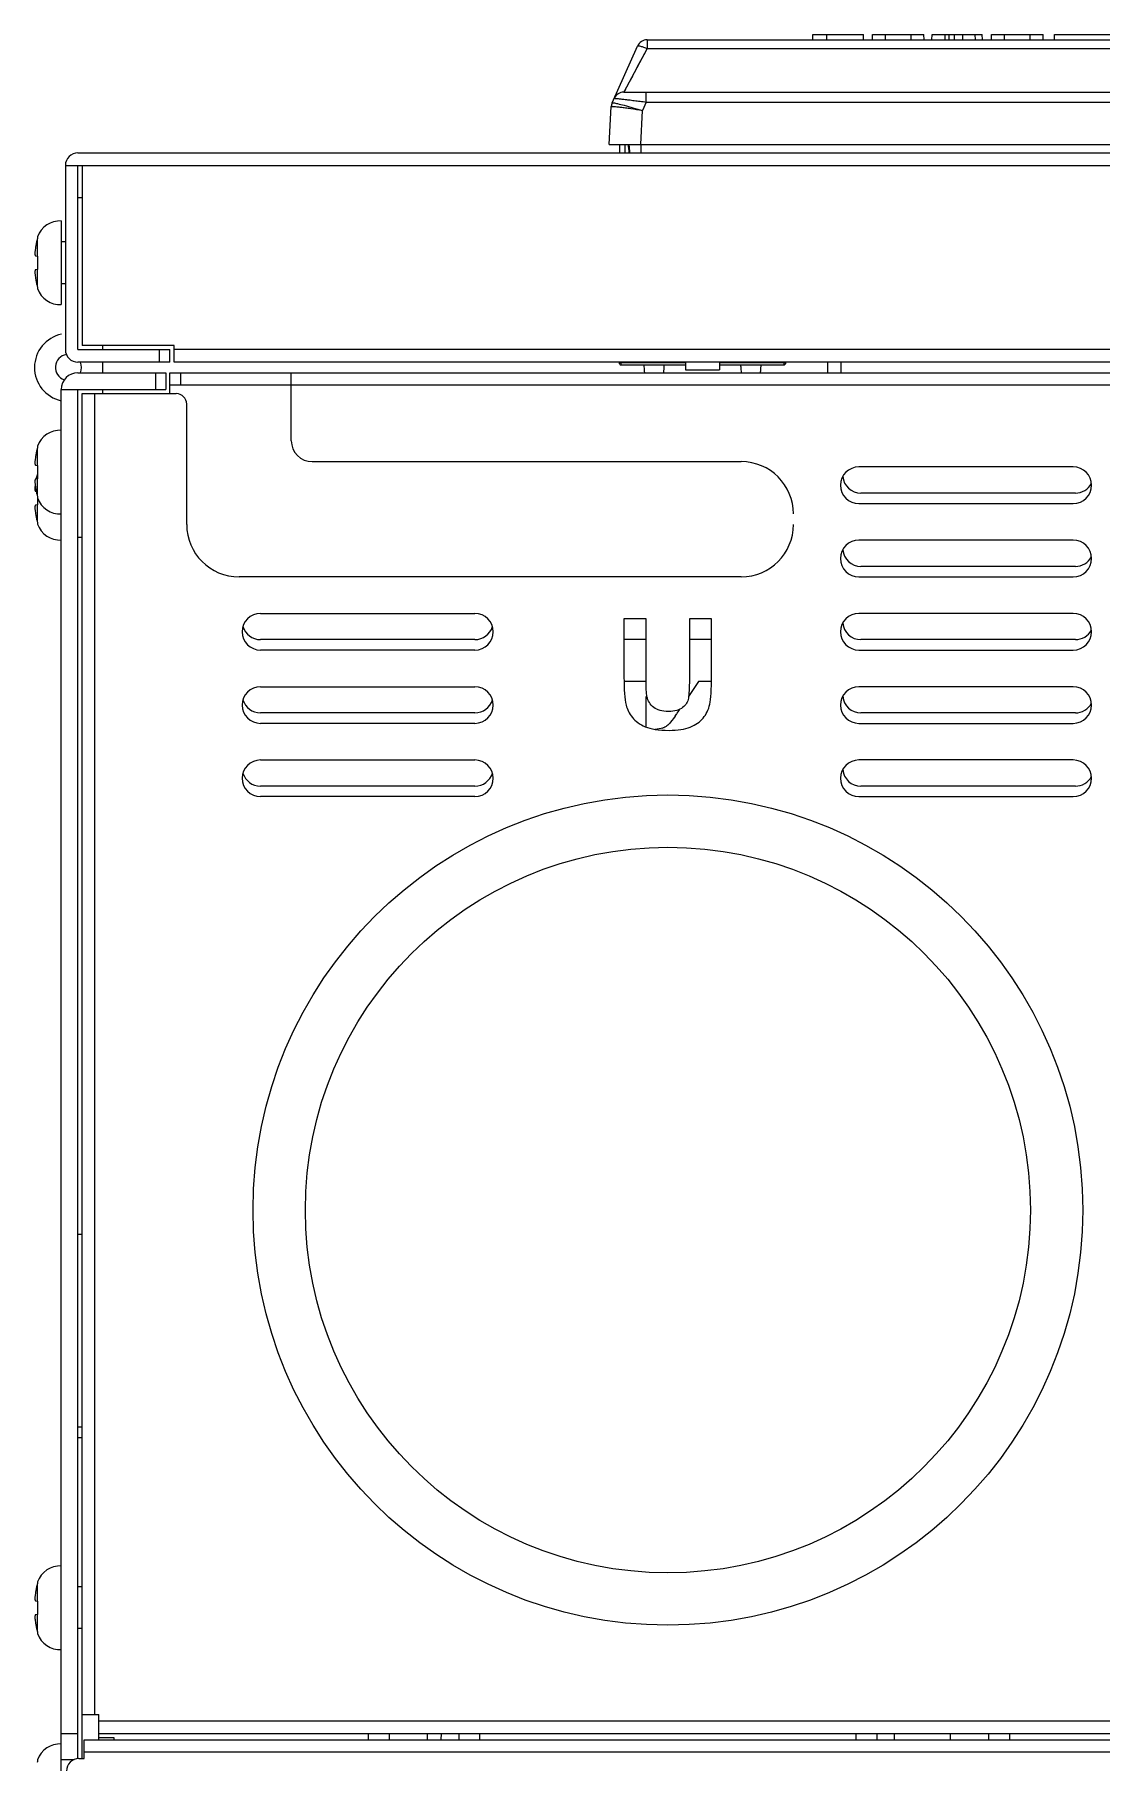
# Model space of a CAD drawing. Header units: millimetres. Extents: x 7299 to 8631, y -553 to 367.
# Drawn here: x 8282.6 to 8384.6, y -295.3 to -130.2 of the extents above; entities that cross this region are included whole.
import ezdxf

# ---------------------------------------------------------------- set-up
doc = ezdxf.new("R2010")
doc.units = ezdxf.units.MM
doc.layers.get('0').update_dxf_attribs({"linetype": 'CONTINUOUS'})

msp = doc.modelspace()

# ---------------------------------------------------------------- linework, layer by layer
at = {"color": 7, "linetype": 'Continuous'}
for p, q in [((8356.98, -130.69), (8356.99, -130.19)), ((8356.99, -130.19), (8361.82, -130.19)), ((8358.32, -130.69), (8358.31, -130.19)), ((8361.83, -130.69), (8361.82, -130.19)), ((8362.67, -130.69), (8362.68, -130.19)), ((8362.68, -130.19), (8367.6, -130.19)), ((8363.92, -130.69), (8363.91, -130.19)), ((8366.36, -130.69), (8366.37, -130.19)), ((8367.61, -130.69), (8367.6, -130.19)), ((8368.36, -130.69), (8368.37, -130.19)), ((8368.37, -130.19), (8373.17, -130.19)), ((8369.62, -130.69), (8369.61, -130.19)), ((8370.02, -130.69), (8370.02, -130.19)), ((8370.51, -130.69), (8370.52, -130.19)), ((8371.3, -130.69), (8371.31, -130.19)), ((8372.51, -130.69), (8372.5, -130.19)), ((8373.18, -130.69), (8373.17, -130.19)), ((8374.05, -130.69), (8374.06, -130.19)), ((8374.06, -130.19), (8378.98, -130.19)), ((8375.3, -130.69), (8375.29, -130.19)), ((8377.74, -130.69), (8377.75, -130.19)), ((8378.99, -130.69), (8378.98, -130.19)), ((8380.08, -130.69), (8380.09, -130.19)), ((8380.09, -130.19), (8387.68, -130.19)), ((8337.8, -136.72), (8340.22, -131.28)), ((8341.13, -131.52), (8338.9, -135.69)), ((8341.13, -130.69), (8341.13, -131.52)), ((8341.13, -130.69), (8387.67, -130.69)), ((8341.13, -131.52), (8387.65, -131.52)), ((8339.33, -134.89), (8339.06, -135.39)), ((8338.9, -135.69), (8414.14, -135.69)), ((8341.05, -136.63), (8340.69, -137.44)), ((8341.05, -136.63), (8341.05, -135.69)), ((8341.05, -136.63), (8412, -136.63)), ((8337.52, -140.69), (8337.71, -137.07)), ((8340.52, -140.69), (8340.69, -137.44)), ((8286.72, -141.49), (8572.32, -141.49)), ((8337.52, -140.69), (8418.52, -140.69)), ((8338.52, -141.49), (8338.52, -140.69)), ((8339.02, -141.49), (8339.02, -140.69)), ((8340.52, -140.69), (8340.52, -141.49)), ((8285.52, -142.69), (8285.52, -160.29)), ((8285.52, -142.69), (8573.52, -142.69)), ((8286.72, -160.29), (8286.72, -142.69)), ((8287.12, -142.69), (8287.12, -159.89)), ((8286.72, -145.74), (8287.12, -145.74)), ((8285.12, -147.99), (8285.12, -155.98)), ((8282.82, -149.76), (8282.82, -151.34)), ((8282.86, -149.51), (8282.86, -149.6)), ((8285.52, -149.99), (8285.12, -149.99)), ((8282.66, -151.31), (8282.86, -151.35)), ((8282.86, -151.35), (8282.86, -152.62)), ((8282.86, -152.62), (8282.66, -152.66)), ((8282.82, -152.63), (8282.82, -154.21)), ((8282.86, -154.37), (8282.86, -154.46)), ((8285.52, -153.99), (8285.12, -153.99)), ((8295.92, -159.89), (8287.12, -159.89)), ((8289.07, -159.89), (8289.07, -160.29)), ((8295.92, -161.49), (8295.92, -159.89)), ((8286.72, -160.29), (8295.52, -160.29)), ((8295.52, -161.49), (8286.72, -161.49)), ((8289.07, -161.49), (8289.07, -162.49)), ((8294.52, -161.49), (8294.52, -160.29)), ((8295.52, -161.49), (8295.52, -160.29)), ((8563.12, -160.29), (8295.92, -160.29)), ((8563.12, -161.49), (8295.92, -161.49)), ((8344.8, -161.54), (8338.45, -161.54)), ((8338.65, -161.74), (8338.65, -161.54)), ((8338.65, -161.74), (8344.8, -161.74)), ((8344.8, -161.51), (8344.8, -162.22)), ((8348.05, -161.51), (8348.05, -162.22)), ((8354.4, -161.54), (8348.05, -161.54)), ((8348.05, -161.74), (8354.2, -161.74)), ((8354.2, -161.54), (8354.2, -161.74)), ((8358.42, -162.49), (8358.42, -161.49)), ((8359.67, -162.49), (8359.67, -161.49)), ((8286.72, -162.49), (8295.12, -162.49)), ((8294.12, -162.49), (8294.12, -164.09)), ((8295.12, -162.49), (8295.12, -164.09)), ((8295.52, -164.49), (8295.52, -162.49)), ((8295.52, -162.49), (8562.72, -162.49)), ((8296.52, -162.49), (8296.52, -163.69)), ((8307.12, -168.99), (8307.12, -162.49)), ((8344.8, -162.22), (8348.05, -162.22)), ((8285.12, -420.89), (8285.12, -164.09)), ((8285.12, -164.09), (8295.12, -164.09)), ((8286.72, -294.89), (8286.72, -164.09)), ((8287.12, -294.89), (8287.12, -164.49)), ((8287.12, -164.49), (8296.12, -164.49)), ((8288.32, -164.49), (8288.32, -290.69)), ((8289.07, -164.09), (8289.07, -164.49)), ((8562.72, -163.69), (8295.52, -163.69)), ((8297.12, -176.99), (8297.12, -165.49)), ((8282.82, -169.76), (8282.82, -171.34)), ((8282.86, -169.51), (8282.86, -169.6)), ((8282.66, -171.31), (8282.86, -171.35)), ((8282.86, -171.35), (8282.86, -172.62)), ((8309.12, -170.99), (8350.12, -170.99)), ((8381.87, -171.49), (8361.37, -171.49)), ((8282.86, -172.62), (8282.66, -172.66)), ((8282.82, -172.26), (8282.82, -174.21)), ((8282.66, -173.81), (8282.73, -173.82)), ((8282.86, -174.37), (8282.86, -175.12)), ((8382.07, -173.99), (8361.57, -173.99)), ((8282.86, -175.12), (8282.66, -175.16)), ((8282.82, -175.13), (8282.82, -176.71)), ((8361.37, -174.99), (8381.87, -174.99)), ((8282.86, -176.87), (8282.86, -176.96)), ((8287.12, -178.24), (8286.72, -178.24)), ((8381.87, -178.49), (8361.37, -178.49)), ((8382.07, -180.99), (8361.57, -180.99)), ((8350.12, -181.99), (8302.12, -181.99)), ((8361.37, -181.99), (8381.87, -181.99)), ((8304.17, -185.49), (8324.67, -185.49)), ((8338.92, -185.99), (8338.92, -191.59)), ((8341.04, -185.99), (8338.92, -185.99)), ((8341.04, -191.67), (8341.04, -185.99)), ((8345.17, -185.99), (8345.17, -191.79)), ((8347.29, -185.99), (8345.17, -185.99)), ((8347.29, -191.5), (8347.29, -185.99)), ((8381.87, -185.49), (8361.37, -185.49)), ((8324.67, -187.99), (8304.17, -187.99)), ((8341.04, -187.99), (8338.92, -187.99)), ((8347.29, -187.99), (8345.17, -187.99)), ((8382.07, -187.99), (8361.57, -187.99)), ((8324.67, -188.99), (8304.17, -188.99)), ((8361.37, -188.99), (8381.87, -188.99)), ((8304.17, -192.49), (8324.67, -192.49)), ((8341.04, -191.99), (8338.92, -191.99)), ((8346.06, -191.99), (8345.1, -193.41)), ((8347.29, -191.99), (8346.06, -191.99)), ((8381.87, -192.49), (8361.37, -192.49)), ((8341.04, -196.32), (8341.04, -193.43)), ((8324.67, -194.99), (8304.17, -194.99)), ((8324.67, -195.99), (8304.17, -195.99)), ((8361.37, -195.99), (8381.87, -195.99)), ((8382.07, -194.99), (8361.57, -194.99)), ((8304.17, -199.49), (8324.67, -199.49)), ((8381.87, -199.49), (8361.37, -199.49)), ((8324.67, -201.99), (8304.17, -201.99)), ((8324.67, -202.99), (8304.17, -202.99)), ((8361.37, -202.99), (8381.87, -202.99)), ((8382.07, -201.99), (8361.57, -201.99)), ((8287.12, -244.84), (8286.72, -244.84)), ((8287.12, -263.24), (8286.72, -263.24)), ((8287.12, -264.24), (8286.72, -264.24)), ((8282.82, -278.26), (8282.82, -279.84)), ((8282.86, -278.01), (8282.86, -278.09)), ((8287.12, -278.48), (8286.72, -278.48)), ((8282.66, -279.81), (8282.86, -279.85)), ((8282.86, -279.85), (8282.86, -281.12)), ((8282.86, -281.12), (8282.66, -281.16)), ((8282.82, -281.13), (8282.82, -282.71)), ((8282.86, -282.87), (8282.86, -282.96)), ((8287.12, -282.48), (8286.72, -282.48)), ((8287.12, -290.69), (8288.72, -290.69)), ((8288.72, -293.09), (8288.72, -290.69)), ((8288.72, -291.29), (8461.12, -291.29)), ((8285.12, -292.49), (8286.72, -292.49)), ((8287.32, -294.89), (8287.32, -293.09)), ((8287.32, -293.09), (8570.92, -293.09)), ((8288.72, -292.49), (8461.12, -292.49)), ((8290.17, -292.92), (8288.72, -292.92)), ((8290.17, -293.09), (8290.17, -292.92)), ((8314.47, -292.49), (8314.48, -293.09)), ((8316.47, -292.49), (8316.48, -293.09)), ((8320.12, -292.49), (8320.12, -293.09)), ((8321.46, -293.09), (8321.47, -292.49)), ((8323.12, -292.49), (8323.12, -293.09)), ((8325.12, -292.49), (8325.12, -293.09)), ((8361.12, -293.09), (8361.12, -292.49)), ((8363.12, -293.09), (8363.12, -292.49)), ((8364.78, -293.09), (8364.77, -292.49)), ((8370.12, -293.09), (8370.12, -292.49)), ((8373.77, -292.49), (8373.76, -293.09)), ((8375.77, -292.49), (8375.76, -293.09)), ((8282.86, -295.01), (8282.86, -295.1)), ((8285.12, -294.99), (8286.35, -294.99)), ((8286.82, -294.89), (8287.32, -294.89)), ((8570.92, -294.29), (8287.32, -294.29))]:
    msp.add_line(p, q, dxfattribs=at)
for points in [[(8341.13, -131.52), (8340.81, -132.12), (8340.51, -132.69), (8340.22, -133.22), (8339.96, -133.72), (8339.72, -134.16), (8339.51, -134.55)], [(8339.06, -135.39), (8338.97, -135.56), (8338.92, -135.65), (8338.9, -135.69)], [(8339.31, -140.69), (8339.33, -140.85), (8339.35, -141.07), (8339.37, -141.29), (8339.38, -141.42)]]:
    msp.add_lwpolyline(points, dxfattribs=at)
for radius in [39.66, 34.66]:
    msp.add_circle((8343.12, -242.49), radius, dxfattribs=at)
for centre, radius, start, end in [((8341.13, -131.69), 1, 90, 156.0004), ((8338.71, -137.12), 1, 156, 177), ((8338.9, -136.69), 1, 90, 156), ((8286.72, -142.69), 1.2, 90, 180), ((8466.21, -128.55), 127.4, 185.4649, 185.6248), ((8456.82, -129.48), 117.97, 185.6211, 185.8021), ((8285, -150.24), 2.25, 86.8269, 161.2589), ((8291.83, -151.98), 9.28, 166.4528, 170.8636), ((8291.82, -151.98), 9.27, 166.15, 166.4514), ((8285.18, -150.34), 2.43, 162.1097, 166.1532), ((8287.5, -151.32), 4.9, 171.2459, 171.7822), ((8291.83, -151.98), 9.29, 170.8639, 171.2463), ((8287.5, -152.65), 4.9, 188.2178, 188.7541), ((8291.83, -151.99), 9.29, 188.7537, 189.1361), ((8291.83, -151.99), 9.28, 189.1364, 193.5472), ((8291.82, -151.99), 9.27, 193.5486, 193.85), ((8285.18, -153.63), 2.43, 193.8468, 197.8903), ((8285, -153.73), 2.25, 198.7411, 273.1731), ((8285.82, -161.99), 3.25, 101.8383, 257.5532), ((8285.82, -161.99), 1.25, 99.3734, 251.08), ((8286.72, -160.29), 1.2, 180, 270), ((8285.82, -161.99), 1.25, 336.3642, 23.6358), ((8338.65, -161.54), 0.2, 180, 270), ((8354.2, -161.54), 0.2, 270, 0), ((8286.72, -164.09), 1.6, 90, 180), ((8296.12, -165.49), 1, 0, 90), ((8285, -170.24), 2.25, 86.8269, 161.2589), ((8291.83, -171.98), 9.28, 166.4528, 170.8636), ((8291.82, -171.98), 9.27, 166.15, 166.4514), ((8285.18, -170.34), 2.43, 162.1097, 166.1532), ((8309.12, -168.99), 2, 180, 270), ((8287.5, -171.32), 4.9, 171.2459, 171.7822), ((8291.83, -171.98), 9.29, 170.8639, 171.2463), ((8350.12, -175.99), 5, 0, 90), ((8361.37, -173.24), 1.75, 90, 270), ((8381.87, -173.24), 1.75, 270, 90), ((8286.7, -173.72), 4.1, 173.2417, 175.4005), ((8291.82, -174.48), 9.28, 166.4517, 168.5861), ((8291.82, -174.48), 9.27, 166.15, 166.4514), ((8285.18, -172.84), 2.43, 162.1097, 166.1532), ((8361.57, -172.24), 1.75, 185.5401, 270), ((8382.07, -172.24), 1.75, 270, 331.4997), ((8286.07, -173.66), 3.46, 175.4715, 175.6177), ((8287.5, -172.65), 4.9, 188.2178, 188.7541), ((8291.83, -171.99), 9.29, 188.7537, 189.1361), ((8291.83, -171.99), 9.28, 189.1364, 193.5472), ((8291.82, -171.99), 9.27, 193.5486, 193.85), ((8285.18, -173.63), 2.43, 193.8468, 197.8903), ((8285, -173.73), 2.25, 198.7411, 273.1731), ((8287.5, -175.15), 4.9, 188.2178, 188.7541), ((8291.83, -174.48), 9.29, 188.7537, 189.1361), ((8291.83, -174.48), 9.28, 189.1364, 193.5472), ((8291.82, -174.49), 9.27, 193.5486, 193.85), ((8285.18, -176.12), 2.43, 193.8468, 197.8903), ((8285, -176.23), 2.25, 198.7411, 273.1731), ((8302.12, -176.99), 5, 180, 270), ((8350.12, -176.99), 5, 270, 0), ((8361.37, -180.24), 1.75, 90, 270), ((8361.57, -179.24), 1.75, 185.5401, 270), ((8381.87, -180.24), 1.75, 270, 90), ((8382.07, -179.24), 1.75, 270, 331.4997), ((8304.17, -187.24), 1.75, 90, 270), ((8324.67, -187.24), 1.75, 270, 90), ((8361.37, -187.24), 1.75, 90, 270), ((8361.57, -186.24), 1.75, 185.5401, 270), ((8381.87, -187.24), 1.75, 270, 90), ((8304.17, -186.24), 1.75, 196.8239, 270), ((8324.67, -186.24), 1.75, 270, 343.1761), ((8382.07, -186.24), 1.75, 270, 331.4997), ((8304.17, -194.24), 1.75, 90, 270), ((8324.67, -194.24), 1.75, 270, 90), ((8361.37, -194.24), 1.75, 90, 270), ((8381.87, -194.24), 1.75, 270, 90), ((8304.17, -193.24), 1.75, 196.8239, 270), ((8324.67, -193.24), 1.75, 270, 343.1761), ((8312.07, -172.82), 38.9, 325.0022, 325.8706), ((8361.57, -193.24), 1.75, 185.5401, 270), ((8382.07, -193.24), 1.75, 270, 331.4997), ((8342.15, -195.14), 1.38, 289.2677, 294.1155), ((8323.46, -180.77), 25.01, 324.4593, 324.9692), ((8304.17, -201.24), 1.75, 90, 270), ((8324.67, -201.24), 1.75, 270, 90), ((8361.37, -201.24), 1.75, 90, 270), ((8381.87, -201.24), 1.75, 270, 90), ((8304.17, -200.24), 1.75, 196.8239, 270), ((8324.67, -200.24), 1.75, 270, 343.1761), ((8361.57, -200.24), 1.75, 185.5401, 270), ((8382.07, -200.24), 1.75, 270, 331.4997), ((8285, -278.74), 2.25, 86.8269, 161.2589), ((8291.83, -280.48), 9.28, 166.4528, 170.8636), ((8291.82, -280.48), 9.27, 166.15, 166.4514), ((8285.18, -278.84), 2.43, 162.1097, 166.1532), ((8287.5, -279.81), 4.9, 171.2459, 171.7822), ((8291.83, -280.48), 9.29, 170.8639, 171.2463), ((8287.5, -281.15), 4.9, 188.2178, 188.7541), ((8291.83, -280.48), 9.29, 188.7537, 189.1361), ((8291.83, -280.48), 9.28, 189.1364, 193.5472), ((8291.82, -280.49), 9.27, 193.5486, 193.85), ((8285.18, -282.12), 2.43, 193.8468, 197.8903), ((8285, -282.23), 2.25, 198.7411, 273.1731), ((8285, -295.74), 2.25, 86.8269, 161.2589), ((8285.18, -295.84), 2.43, 162.1097, 166.1532), ((8286.82, -296.09), 1.2, 90, 180)]:
    msp.add_arc(centre, radius, start, end, dxfattribs=at)
for points, knots in [([(8340.22, -131.28), (8340.23, -131.25), (8340.36, -131.26), (8340.53, -131.3), (8340.82, -131.39), (8341.02, -131.47), (8341.13, -131.52)], [0, 0, 0, 0, 0.093203, 0.307092, 0.623174, 1, 1, 1, 1]), ([(8337.8, -136.72), (8337.8, -136.71), (8337.85, -136.7), (8337.88, -136.71), (8337.91, -136.71)], [0, 0, 0, 0, 0.297225, 1, 1, 1, 1]), ([(8337.91, -136.71), (8338.04, -136.72), (8338.39, -136.8), (8339.01, -136.96), (8339.81, -137.18), (8340.38, -137.35), (8340.69, -137.44)], [0, 0, 0, 0, 0.140959, 0.371698, 0.668133, 1, 1, 1, 1]), ([(8337.99, -136.28), (8337.99, -136.27), (8338.02, -136.28), (8338.06, -136.28), (8338.14, -136.29), (8338.25, -136.29), (8338.38, -136.31), (8338.6, -136.33), (8338.94, -136.37), (8339.4, -136.42), (8339.91, -136.49), (8340.47, -136.56), (8340.85, -136.61), (8341.05, -136.63)], [0, 0, 0, 0, 0.00559, 0.020866, 0.04578, 0.080063, 0.123273, 0.174934, 0.301084, 0.452967, 0.624338, 0.80894, 1, 1, 1, 1]), ([(8337.71, -137.07), (8337.72, -137.06), (8337.74, -137.05), (8337.79, -137.05), (8337.87, -137.05), (8338.02, -137.06), (8338.27, -137.08), (8338.64, -137.12), (8339.08, -137.18), (8339.77, -137.28), (8340.31, -137.37), (8340.69, -137.44)], [0, 0, 0, 0, 0.007758, 0.023896, 0.049001, 0.082999, 0.176399, 0.300683, 0.45115, 0.622116, 1, 1, 1, 1]), ([(8337.71, -137.07), (8337.71, -137.07), (8337.71, -137.07), (8337.71, -137.07), (8337.71, -137.07)], [0, 0, 0, 0, 0.268893, 1, 1, 1, 1]), ([(8339.46, -141.41), (8339.45, -141.41), (8339.43, -141.41), (8339.4, -141.42), (8339.39, -141.42), (8339.38, -141.42), (8339.38, -141.42)], [0, 0, 0, 0, 0.420819, 0.736761, 0.933593, 1, 1, 1, 1]), ([(8282.65, -150.62), (8282.64, -150.7), (8282.62, -150.83), (8282.61, -151), (8282.61, -151.1), (8282.61, -151.18), (8282.62, -151.24), (8282.63, -151.28), (8282.64, -151.3), (8282.65, -151.31), (8282.66, -151.31)], [0, 0, 0, 0, 0.376536, 0.544578, 0.691409, 0.812235, 0.903676, 0.937938, 0.964762, 1, 1, 1, 1]), ([(8282.66, -152.66), (8282.65, -152.66), (8282.64, -152.67), (8282.63, -152.69), (8282.62, -152.73), (8282.61, -152.79), (8282.61, -152.87), (8282.61, -152.97), (8282.62, -153.14), (8282.64, -153.27), (8282.65, -153.35)], [0, 0, 0, 0, 0.035239, 0.062063, 0.096325, 0.187768, 0.308598, 0.455433, 0.623473, 1, 1, 1, 1]), ([(8340.81, -161.74), (8340.82, -161.8), (8340.84, -162.05), (8340.86, -162.3), (8340.87, -162.49)], [0, 0, 0, 0, 0.253199, 1, 1, 1, 1]), ([(8342.72, -162.49), (8342.73, -162.43), (8342.75, -162.18), (8342.77, -161.93), (8342.78, -161.74)], [0, 0, 0, 0, 0.242806, 1, 1, 1, 1]), ([(8350.06, -161.74), (8350.07, -161.8), (8350.09, -162.05), (8350.11, -162.3), (8350.12, -162.49)], [0, 0, 0, 0, 0.253199, 1, 1, 1, 1]), ([(8351.97, -162.49), (8351.98, -162.43), (8352, -162.18), (8352.02, -161.93), (8352.03, -161.74)], [0, 0, 0, 0, 0.242806, 1, 1, 1, 1]), ([(8282.65, -170.62), (8282.64, -170.7), (8282.62, -170.83), (8282.61, -171), (8282.61, -171.1), (8282.61, -171.18), (8282.62, -171.24), (8282.63, -171.28), (8282.64, -171.3), (8282.65, -171.31), (8282.66, -171.31)], [0, 0, 0, 0, 0.376536, 0.544578, 0.691409, 0.812235, 0.903676, 0.937938, 0.964762, 1, 1, 1, 1]), ([(8282.66, -172.66), (8282.65, -172.66), (8282.64, -172.67), (8282.63, -172.69), (8282.62, -172.73), (8282.61, -172.79), (8282.61, -172.87), (8282.61, -172.97), (8282.62, -173.14), (8282.64, -173.27), (8282.65, -173.35)], [0, 0, 0, 0, 0.035239, 0.062063, 0.096325, 0.187768, 0.308598, 0.455433, 0.623473, 1, 1, 1, 1]), ([(8282.62, -173.4), (8282.61, -173.45), (8282.61, -173.53), (8282.61, -173.63), (8282.61, -173.69), (8282.62, -173.74), (8282.63, -173.78), (8282.64, -173.81), (8282.66, -173.81)], [0, 0, 0, 0, 0.393496, 0.559244, 0.700406, 0.81497, 0.901997, 1, 1, 1, 1]), ([(8282.66, -175.16), (8282.65, -175.16), (8282.64, -175.17), (8282.63, -175.19), (8282.62, -175.23), (8282.61, -175.28), (8282.61, -175.37), (8282.61, -175.47), (8282.62, -175.64), (8282.64, -175.76), (8282.65, -175.85)], [0, 0, 0, 0, 0.035239, 0.062063, 0.096325, 0.187768, 0.308598, 0.455433, 0.623473, 1, 1, 1, 1]), ([(8282.65, -279.11), (8282.64, -279.2), (8282.62, -279.33), (8282.61, -279.49), (8282.61, -279.6), (8282.61, -279.68), (8282.62, -279.74), (8282.63, -279.78), (8282.64, -279.8), (8282.65, -279.81), (8282.66, -279.81)], [0, 0, 0, 0, 0.376536, 0.544578, 0.691409, 0.812235, 0.903676, 0.937938, 0.964762, 1, 1, 1, 1]), ([(8282.66, -281.16), (8282.65, -281.16), (8282.64, -281.17), (8282.63, -281.19), (8282.62, -281.23), (8282.61, -281.28), (8282.61, -281.37), (8282.61, -281.47), (8282.62, -281.64), (8282.64, -281.76), (8282.65, -281.85)], [0, 0, 0, 0, 0.035239, 0.062063, 0.096325, 0.187768, 0.308598, 0.455433, 0.623473, 1, 1, 1, 1])]:
    msp.add_open_spline(points, degree=3, knots=knots, dxfattribs=at)
for points in [[(8337.8, -136.72), (8337.75, -136.83), (8337.72, -136.95), (8337.71, -137.07)], [(8338.92, -191.59), (8338.92, -192.76), (8338.99, -193.65), (8339.13, -194.25)], [(8341.12, -193.43), (8341.06, -193.16), (8341.04, -192.57), (8341.04, -191.67)], [(8345.17, -191.79), (8345.17, -192.63), (8345.14, -193.22), (8345.08, -193.58)], [(8347.12, -194.17), (8347.24, -193.66), (8347.29, -192.76), (8347.29, -191.5)], [(8339.13, -194.25), (8339.22, -194.66), (8339.42, -195.05), (8339.72, -195.42)], [(8341.77, -194.47), (8341.42, -194.21), (8341.21, -193.86), (8341.12, -193.43)], [(8343.17, -194.85), (8342.57, -194.85), (8342.11, -194.72), (8341.77, -194.47)], [(8344.53, -194.49), (8344.22, -194.73), (8343.77, -194.85), (8343.17, -194.85)], [(8345.08, -193.58), (8345.02, -193.94), (8344.83, -194.24), (8344.53, -194.49)], [(8346.49, -195.49), (8346.79, -195.13), (8347.01, -194.69), (8347.12, -194.17)], [(8339.72, -195.42), (8340.02, -195.79), (8340.43, -196.09), (8340.95, -196.32)], [(8340.95, -196.32), (8341.46, -196.54), (8342.23, -196.66), (8343.23, -196.66)], [(8342.94, -196.28), (8342.87, -196.33), (8342.79, -196.37), (8342.72, -196.41)], [(8343.28, -195.99), (8343.17, -196.11), (8343.06, -196.21), (8342.94, -196.28)], [(8343.23, -196.66), (8344.06, -196.66), (8344.74, -196.56), (8345.25, -196.35)], [(8343.81, -195.31), (8343.57, -195.64), (8343.4, -195.86), (8343.28, -195.99)], [(8345.25, -196.35), (8345.77, -196.13), (8346.18, -195.85), (8346.49, -195.49)], [(8342.61, -196.45), (8342.43, -196.51), (8342.19, -196.55), (8341.87, -196.57)]]:
    msp.add_open_spline(points, degree=3, dxfattribs=at)

doc.saveas('drawing.dxf')
